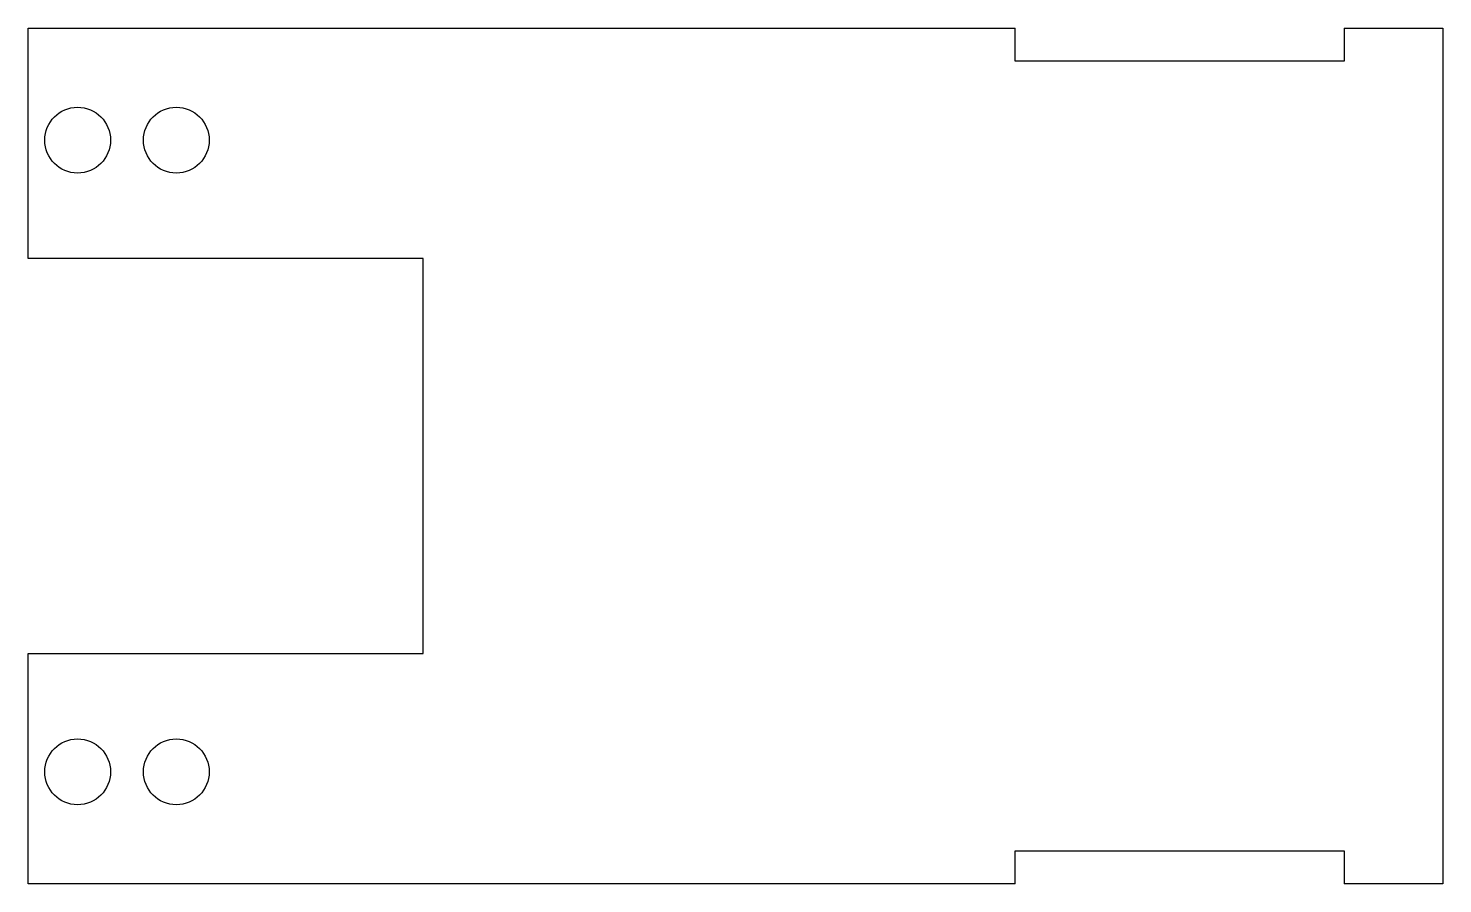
# Model space of a CAD drawing. Header units: inches. Extents: x 0 to 21.5, y 0 to 13.
import ezdxf

# ---------------------------------------------------------------- set-up
doc = ezdxf.new("R2010")
doc.units = ezdxf.units.IN
doc.header["$MEASUREMENT"] = 0
doc.layers.add('CUT', color=7, linetype='Continuous')

msp = doc.modelspace()

# ---------------------------------------------------------------- linework, layer by layer
at = {"layer": 'CUT'}
for p, q in [((0, 13), (15, 13)), ((0, 9.5), (0, 13)), ((15, 12.5), (15, 13)), ((20, 13), (21.5, 13)), ((20, 13), (20, 12.5)), ((21.5, 13), (21.5, 0)), ((20, 12.5), (15, 12.5)), ((6, 9.5), (0, 9.5)), ((6, 3.5), (6, 9.5)), ((0, 3.5), (6, 3.5)), ((0, 0), (0, 3.5)), ((15, 0), (15, 0.5)), ((15, 0.5), (20, 0.5)), ((20, 0.5), (20, 0)), ((15, 0), (0, 0)), ((21.5, 0), (20, 0))]:
    msp.add_line(p, q, dxfattribs=at)
for centre in [(0.75, 11.3), (2.25, 11.3), (0.75, 1.7), (2.25, 1.7)]:
    msp.add_circle(centre, 0.5, dxfattribs=at)

doc.saveas('drawing.dxf')
